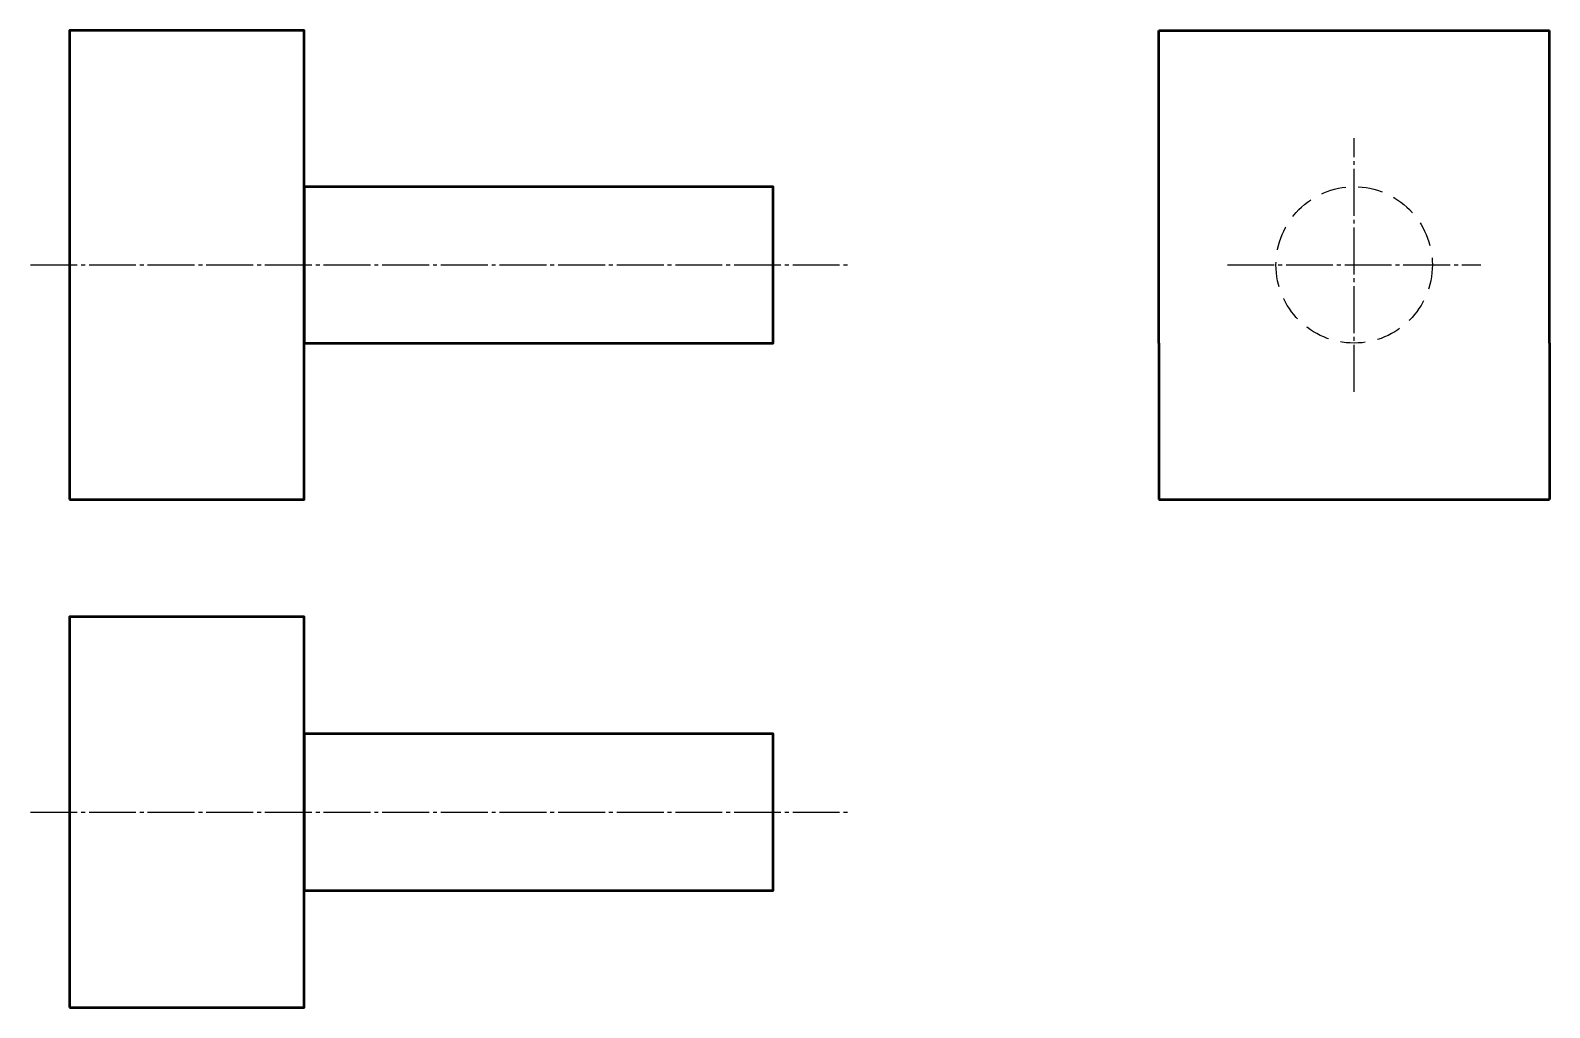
# Model space of a CAD drawing. Header units: millimetres. Extents: x 40 to 429, y 20 to 270.
import ezdxf

# ---------------------------------------------------------------- set-up
doc = ezdxf.new("R2010")
doc.units = ezdxf.units.MM
doc.linetypes.add('CENTER', pattern=[15, 12, -1, 1, -1])
doc.linetypes.add('HIDDEN', pattern=[9.525, 6.35, -3.175])
doc.layers.add('点画线', color=1, linetype='CENTER')
doc.layers.add('虚线', color=7, linetype='HIDDEN')
doc.layers.add('粗实线', color=7, linetype='Continuous', lineweight=50)

msp = doc.modelspace()

# ---------------------------------------------------------------- linework, layer by layer
at = {"layer": '点画线'}
for p, q in [((378.63, 177.57), (378.63, 242.43)), ((40, 210), (249.81, 210)), ((346.2, 210), (411.06, 210)), ((40, 70), (249.41, 70))]:
    msp.add_line(p, q, dxfattribs=at)
at = {"layer": '粗实线'}
for p, q in [((328.63, 270), (428.63, 270)), ((328.63, 190), (328.63, 270)), ((428.63, 190), (428.63, 270)), ((328.63, 190), (328.63, 150)), ((428.63, 190), (428.63, 150)), ((328.63, 150), (428.63, 150)), ((50, 120), (50, 20))]:
    msp.add_line(p, q, dxfattribs=at)
for points in [[(50, 150), (110, 150), (110, 270), (50, 270)], [(110, 190), (230, 190), (230, 230), (110, 230)], [(50, 20), (110, 20), (110, 120), (50, 120)], [(110, 50), (230, 50), (230, 90), (110, 90)]]:
    msp.add_lwpolyline(points, close=True, dxfattribs=at)
at = {"layer": '虚线'}
msp.add_circle((378.63, 210), 20, dxfattribs=at)

doc.saveas('drawing.dxf')
